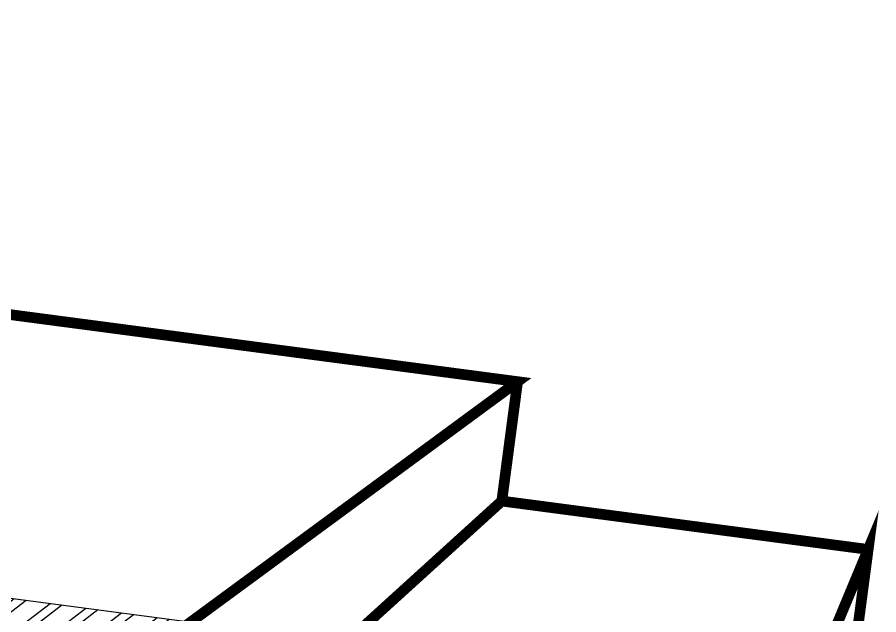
# Model space of a CAD drawing. Header units: millimetres. Extents: x -176651 to 424033, y -469666 to 486614.
# Drawn here: x 141746 to 144963, y 98501 to 100733 of the extents above; entities that cross this region are included whole.
import ezdxf

# ---------------------------------------------------------------- set-up
doc = ezdxf.new("R2010")
doc.units = ezdxf.units.MM
doc.linetypes.add('1625E_Roof Plan$0$DASHED', pattern=[0.75, 0.5, -0.25])
for name, color, linetype in [('1625_East Villa$0$ad-Wall', 8, 'Continuous'), ('1625_East Villa$0$ad-Wall hatch', 8, 'Continuous'), ('1625E_Roof Plan$0$ad-Primary Roof', 8, 'Continuous'), ('1625E_Roof Plan$0$ad-Secondary Roof', 8, 'Continuous'), ('ad-Plinth', 8, 'Continuous')]:
    doc.layers.add(name, color=color, linetype=linetype)

# ---------------------------------------------------------------- blocks, each defined once
blk = doc.blocks.new('A$C92fa9908')
at = {"layer": 'ad-Plinth', "ltscale": 5}
blk.add_lwpolyline([(0, 13620), (12120, 13620), (12120, 0), (0, 0), (0, 4745), (2830, 4745), (2830, 8645), (0, 8645)], close=True, dxfattribs=at)
blk = doc.blocks.new('zw$C194')
at = {"layer": 'ad-Plinth', "ltscale": 5, "rotation": 352.47038764227}
blk.add_blockref('A$C92fa9908', (-62608.4, -342283.4), dxfattribs=at)
blk = doc.blocks.new('1625_East Villa$0$zw$42B5')
at = {"layer": '1625_East Villa$0$ad-Wall hatch', "transparency": 33554610}
h = blk.add_hatch(dxfattribs=at)
h.set_pattern_fill('ANSI32', color=256, scale=10)
h.set_pattern_definition([(45, (-1040635.14, 674820.02), (-67.351921, 67.351921), []), (45, (-1040590.24, 674820.02), (-67.351921, 67.351921), [])])
h.paths.add_polyline_path([(12120, 13620), (12120, 10220), (11890, 10220), (11890, 13390), (7240, 13390), (7240, 8645), (4245, 8645), (4245, 8875), (4445, 8875), (4445, 9370), (4560, 9370), (4560, 8760), (7010, 8760), (7010, 10500), (6360, 10500), (6360, 10615), (7010, 10615), (7010, 13390), (4560, 13390), (4560, 10615), (5560, 10615), (5560, 10500), (4445, 10500), (4445, 13390), (230, 13390), (230, 8875), (3345, 8875), (3345, 8645), (3060, 8645), (3060, 4745), (3345, 4745), (3345, 4515), (230, 4515), (230, 230), (4995, 230), (4995, 3130), (6060, 3130), (6060, 3015), (5110, 3015), (5110, 230), (8310, 230), (8310, 3015), (6860, 3015), (6860, 3130), (8310, 3130), (8310, 4630), (5110, 4630), (5110, 3930), (4995, 3930), (4995, 4515), (4245, 4515), (4245, 4745), (8540, 4745), (8540, 230), (9240, 230), (9240, 0), (0, 0), (0, 4745), (2830, 4745), (2830, 8645), (0, 8645), (0, 13620)])
at = {"layer": '1625_East Villa$0$ad-Wall'}
blk.add_lwpolyline([(0, 13620), (12120, 13620), (12120, 10220), (11890, 10220), (11890, 13390), (7240, 13390)], dxfattribs=at)
blk = doc.blocks.new('1625E_Roof Plan')
at = {"layer": '1625E_Roof Plan$0$ad-Primary Roof', "linetype": '1625E_Roof Plan$0$DASHED', "ltscale": 2, "const_width": 40}
blk.add_lwpolyline([(12570, 14670), (2380, 14670), (7475, 9770)], close=True, dxfattribs=at)
blk.add_lwpolyline([(12570, 14670), (12570, 14220)], dxfattribs=at)
at = {"layer": '1625E_Roof Plan$0$ad-Secondary Roof', "linetype": '1625E_Roof Plan$0$DASHED', "ltscale": 2, "const_width": 40}
for points in [[(13950, 14220), (13138.3, 11207.5), (13950, 8195)], [(12570, 8195), (10022.5, 11207.5), (12570, 14220), (13950, 14220), (13950, 8195)]]:
    blk.add_lwpolyline(points, close=True, dxfattribs=at)
blk = doc.blocks.new('1625_East Villa')
at = {"layer": '1625_East Villa$0$ad-Wall'}
blk.add_blockref('1625_East Villa$0$zw$42B5', (0, 0), dxfattribs=at)
blk.add_blockref('1625E_Roof Plan', (0, 0))
blk = doc.blocks.new("All Plot's Villa Plans")
at = {"ltscale": 5, "rotation": 352.4703876422526}
blk.add_blockref('1625_East Villa', (129230.4, 86475.4), dxfattribs=at)

msp = doc.modelspace()

# ---------------------------------------------------------------- block references
at = {"ltscale": 5}
msp.add_blockref("All Plot's Villa Plans", (0, 0), dxfattribs=at)

# ---------------------------------------------------------------- next in the draw order: block references
msp.add_blockref('zw$C194', (191838.8, 428758.8), dxfattribs=at)

doc.saveas('drawing.dxf')
